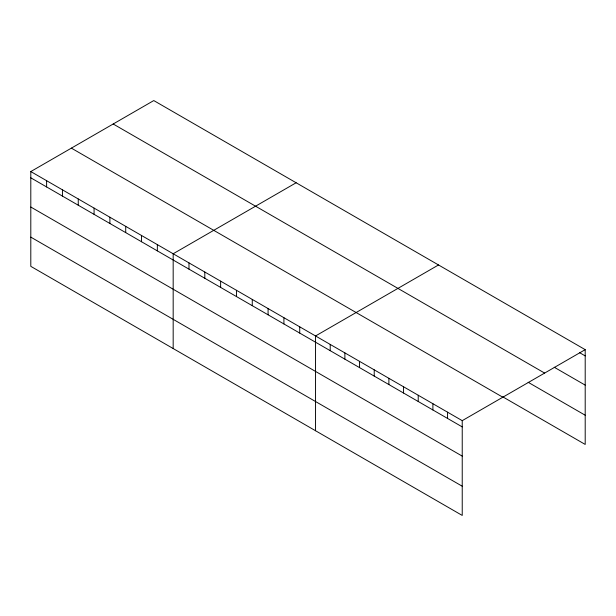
<?xml version="1.0" encoding="UTF-8"?>
<svg xmlns="http://www.w3.org/2000/svg" width="616" height="616" viewBox="0 0 616 616"><rect width="100%" height="100%" fill="white"/><g stroke="black" fill="none" stroke-linecap="round" stroke-linejoin="round"><path stroke-width="0.92" d="M30.8 171.564L462.231 420.651L462.231 515.43L30.8 266.343L30.8 171.564L153.769 100.57L585.2 349.657L585.2 444.436L502.895 396.912M296.142 182.767L173.173 253.761L173.173 348.541M438.515 264.965L315.546 335.959L315.546 430.738M462.231 420.651L585.2 349.657M579.494 352.614L585.2 355.902M554.231 367.244L585.2 385.123M113.19 124.001L544.621 373.08M528.158 382.282L585.2 415.223M71.379 148.14L502.81 397.22M30.8 177.816L462.231 426.903M30.8 207.03L462.231 456.117M30.8 237.129L462.231 486.217M447.562 412.181L447.562 418.433M432.894 403.711L432.894 409.963M418.226 395.241L418.226 401.493M403.557 386.771L403.557 393.023M388.889 378.309L388.889 384.553M374.22 369.839L374.22 376.091M359.551 361.369L359.551 367.621M344.883 352.899L344.883 359.151M330.215 344.429L330.215 350.681M299.723 326.827L299.723 333.079M283.907 317.694L283.907 323.947M268.083 308.562L268.083 314.815M252.267 299.43L252.267 305.682M236.452 290.298L236.452 296.55M220.628 281.166L220.628 287.41M204.812 272.033L204.812 278.278M188.989 262.893L188.989 269.146M157.35 244.629L157.35 250.881M141.534 235.497L141.534 241.749M125.718 226.365L125.718 232.617M109.894 217.232L109.894 223.485M94.079 208.1L94.079 214.353M78.255 198.968L78.255 205.213M62.439 189.836L62.439 196.081M46.616 180.696L46.616 186.948"/></g></svg>
